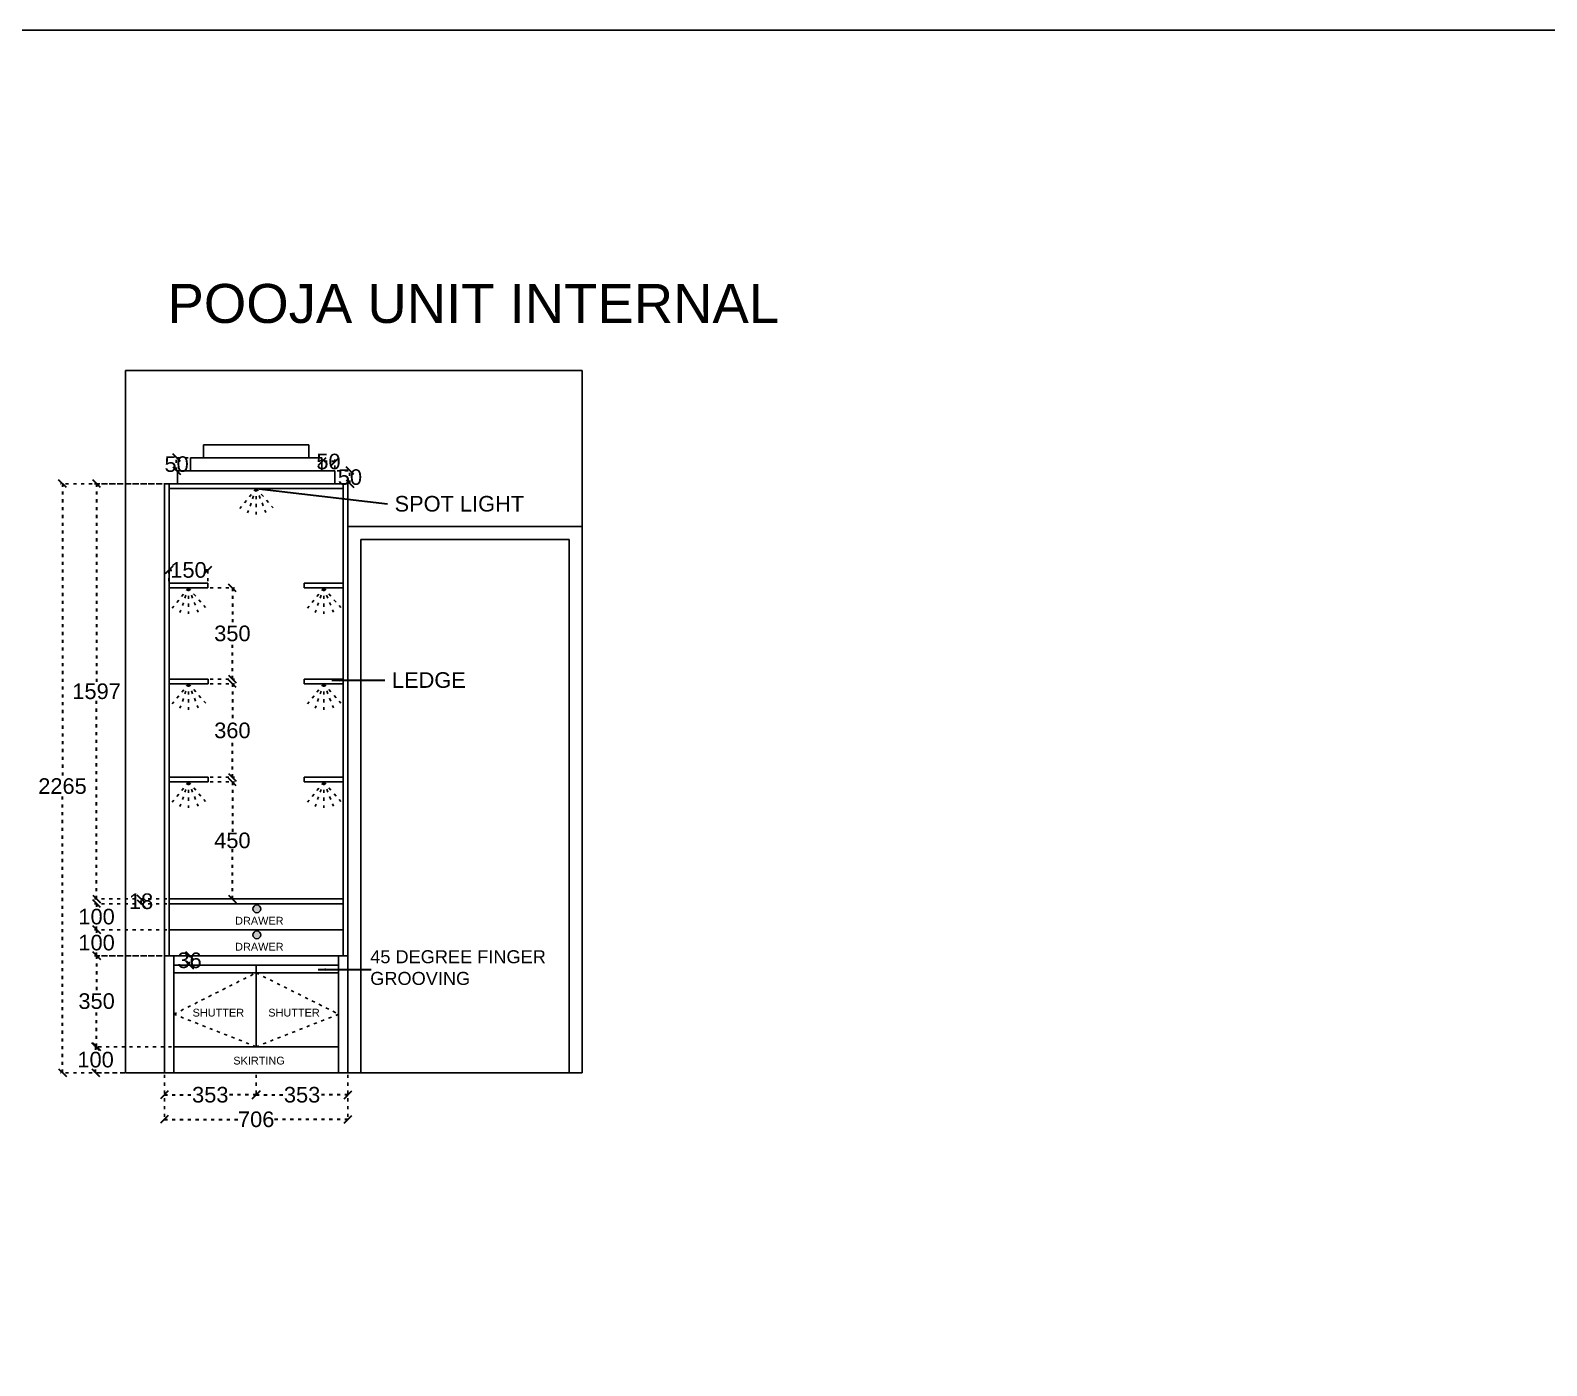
# Model space of a CAD drawing. Header units: millimetres. Extents: x 221542 to 643377, y 20779 to 241923.
# Drawn here: x 240823 to 246654, y 124151 to 129286 of the extents above; entities that cross this region are included whole.
import ezdxf

# ---------------------------------------------------------------- set-up
doc = ezdxf.new("R2010")
doc.units = ezdxf.units.MM
doc.header["$MEASUREMENT"] = 0
doc.linetypes.add('ACAD_ISO03W100', pattern=[30, 12, -18])
doc.layers.add('Walls', color=253, linetype='Continuous')
doc.layers.add('Words', color=7, linetype='Continuous')
doc.styles.get("Standard").update_dxf_attribs({"font": 'arial.ttf'})
doc.dimstyles.get("Standard").update_dxf_attribs({"dimtxt": 60, "dimasz": 30, "dimexe": 7.75, "dimexo": 8.13, "dimgap": 0.63, "dimtad": 0, "dimtih": 1, "dimtoh": 1, "dimdec": 0, "dimzin": 0, "dimtxsty": 'Standard', "dimblk": 'OBLIQUE', "dimcen": 2.25, "dimclrd": 1, "dimclre": 1, "dimclrt": 1, "dimadec": 0, "dimazin": 0, "dimtfac": 1, "dimtdec": 0, "dimtofl": 0, "dimtmove": 0, "dimatfit": 3, "dimfxl": 1, "dimtolj": 1, "dimtzin": 0, "dimlwd": 30, "dimarcsym": 0})

# ---------------------------------------------------------------- blocks, each defined once
blk = doc.blocks.new('_Oblique')
at = {"color": 0, "linetype": 'ByBlock', "lineweight": -2}
blk.add_line((-0.5, -0.5), (0.5, 0.5), dxfattribs=at)
blk = doc.blocks.new('*D63')
at = {"layer": 'Defpoints', "color": 0, "linetype": 'ACAD_ISO03W100', "transparency": 16777216}
for p in [(241338.5, 125278), (242044.5, 125278), (242044.5, 125098.5)]:
    blk.add_point(p, dxfattribs=at)
at = {"layer": 'Walls', "color": 1, "linetype": 'ACAD_ISO03W100', "lineweight": -2, "transparency": 16777216}
for p, q in [((241338.5, 125269.9), (241338.5, 125090.8)), ((242044.5, 125269.9), (242044.5, 125090.8))]:
    blk.add_line(p, q, dxfattribs=at)
at = {"layer": 'Walls', "color": 1, "linetype": 'ACAD_ISO03W100', "lineweight": 30, "transparency": 16777216}
for p, q in [((241338.5, 125098.5), (241624.9, 125098.5)), ((242044.5, 125098.5), (241758.1, 125098.5))]:
    blk.add_line(p, q, dxfattribs=at)
at = {"layer": 'Walls', "color": 1, "linetype": 'ACAD_ISO03W100', "lineweight": 30, "transparency": 16777216, "xscale": 30, "yscale": 30, "zscale": 30, "rotation": 180}
blk.add_blockref('_Oblique', (241338.5, 125098.5), dxfattribs=at)
at = {"layer": 'Walls', "color": 1, "linetype": 'ACAD_ISO03W100', "lineweight": 30, "transparency": 16777216, "xscale": 30, "yscale": 30, "zscale": 30}
blk.add_blockref('_Oblique', (242044.5, 125098.5), dxfattribs=at)
at = {"layer": 'Walls', "color": 1, "linetype": 'ACAD_ISO03W100', "transparency": 16777216, "insert": (241691.5, 125098.5), "char_height": 60, "attachment_point": 5}
blk.add_mtext('\\A1;706', dxfattribs=at)
blk = doc.blocks.new('*D58')
at = {"layer": 'Defpoints', "color": 0, "linetype": 'ACAD_ISO03W100', "transparency": 16777216}
for p in [(241691.5, 125278), (242044.5, 125278), (242044.5, 125193)]:
    blk.add_point(p, dxfattribs=at)
at = {"layer": 'Walls', "color": 1, "linetype": 'ACAD_ISO03W100', "lineweight": -2, "transparency": 16777216}
for p, q in [((241691.5, 125269.9), (241691.5, 125185.2)), ((242044.5, 125269.9), (242044.5, 125185.2))]:
    blk.add_line(p, q, dxfattribs=at)
at = {"layer": 'Walls', "color": 1, "linetype": 'ACAD_ISO03W100', "lineweight": 30, "transparency": 16777216}
for p, q in [((241691.5, 125193), (241801.1, 125193)), ((242044.5, 125193), (241934.9, 125193))]:
    blk.add_line(p, q, dxfattribs=at)
at = {"layer": 'Walls', "color": 1, "linetype": 'ACAD_ISO03W100', "lineweight": 30, "transparency": 16777216, "xscale": 30, "yscale": 30, "zscale": 30, "rotation": 180}
blk.add_blockref('_Oblique', (241691.5, 125193), dxfattribs=at)
at = {"layer": 'Walls', "color": 1, "linetype": 'ACAD_ISO03W100', "lineweight": 30, "transparency": 16777216, "xscale": 30, "yscale": 30, "zscale": 30}
blk.add_blockref('_Oblique', (242044.5, 125193), dxfattribs=at)
at = {"layer": 'Walls', "color": 1, "linetype": 'ACAD_ISO03W100', "transparency": 16777216, "insert": (241868, 125193), "char_height": 60, "attachment_point": 5}
blk.add_mtext('\\A1;353', dxfattribs=at)
blk = doc.blocks.new('*D57')
at = {"layer": 'Defpoints', "color": 0, "linetype": 'ACAD_ISO03W100', "transparency": 16777216}
for p in [(241338.5, 125278), (241691.5, 125278), (241691.5, 125193)]:
    blk.add_point(p, dxfattribs=at)
at = {"layer": 'Walls', "color": 1, "linetype": 'ACAD_ISO03W100', "lineweight": -2, "transparency": 16777216}
for p, q in [((241338.5, 125269.9), (241338.5, 125185.2)), ((241691.5, 125269.9), (241691.5, 125185.2))]:
    blk.add_line(p, q, dxfattribs=at)
at = {"layer": 'Walls', "color": 1, "linetype": 'ACAD_ISO03W100', "lineweight": 30, "transparency": 16777216}
for p, q in [((241338.5, 125193), (241448.1, 125193)), ((241691.5, 125193), (241581.9, 125193))]:
    blk.add_line(p, q, dxfattribs=at)
at = {"layer": 'Walls', "color": 1, "linetype": 'ACAD_ISO03W100', "lineweight": 30, "transparency": 16777216, "xscale": 30, "yscale": 30, "zscale": 30, "rotation": 180}
blk.add_blockref('_Oblique', (241338.5, 125193), dxfattribs=at)
at = {"layer": 'Walls', "color": 1, "linetype": 'ACAD_ISO03W100', "lineweight": 30, "transparency": 16777216, "xscale": 30, "yscale": 30, "zscale": 30}
blk.add_blockref('_Oblique', (241691.5, 125193), dxfattribs=at)
at = {"layer": 'Walls', "color": 1, "linetype": 'ACAD_ISO03W100', "transparency": 16777216, "insert": (241515, 125193), "char_height": 60, "attachment_point": 5}
blk.add_mtext('\\A1;353', dxfattribs=at)
blk = doc.blocks.new('*D59')
at = {"layer": 'Defpoints', "color": 0, "linetype": 'ACAD_ISO03W100', "transparency": 16777216}
for p in [(240946.7, 127543), (241338.5, 127543), (241338.5, 125278)]:
    blk.add_point(p, dxfattribs=at)
at = {"layer": 'Walls', "color": 1, "linetype": 'ACAD_ISO03W100', "lineweight": -2, "transparency": 16777216}
for p, q in [((241330.4, 127543), (240938.9, 127543)), ((241330.4, 125278), (240938.9, 125278))]:
    blk.add_line(p, q, dxfattribs=at)
at = {"layer": 'Walls', "color": 1, "linetype": 'ACAD_ISO03W100', "lineweight": 30, "transparency": 16777216}
for p, q in [((240946.7, 127543), (240946.7, 126411.2)), ((240946.7, 125278), (240946.7, 126348.6))]:
    blk.add_line(p, q, dxfattribs=at)
at = {"layer": 'Walls', "color": 1, "linetype": 'ACAD_ISO03W100', "lineweight": 30, "transparency": 16777216, "xscale": 30, "yscale": 30, "zscale": 30}
for p, rotation in [((240946.7, 127543), 90), ((240946.7, 125278), 270)]:
    blk.add_blockref('_Oblique', p, dxfattribs=dict(at, rotation=rotation))
at = {"layer": 'Walls', "color": 1, "linetype": 'ACAD_ISO03W100', "transparency": 16777216, "insert": (240946.7, 126379.9), "char_height": 60, "attachment_point": 5}
blk.add_mtext('\\A1;2265', dxfattribs=at)
blk = doc.blocks.new('*D60')
at = {"layer": 'Defpoints', "color": 0, "linetype": 'ACAD_ISO03W100', "transparency": 16777216}
for p in [(241994.5, 127593), (242052, 127593), (241994.5, 127543)]:
    blk.add_point(p, dxfattribs=at)
at = {"layer": 'Walls', "color": 1, "linetype": 'ACAD_ISO03W100', "lineweight": -2, "transparency": 16777216}
for p, q in [((242002.6, 127593), (242059.8, 127593)), ((242002.6, 127543), (242059.8, 127543))]:
    blk.add_line(p, q, dxfattribs=at)
at = {"layer": 'Walls', "color": 1, "linetype": 'ACAD_ISO03W100', "lineweight": 30, "transparency": 16777216}
blk.add_line((242052, 127543), (242052, 127593), dxfattribs=at)
at = {"layer": 'Walls', "color": 1, "linetype": 'ACAD_ISO03W100', "lineweight": 30, "transparency": 16777216, "xscale": 30, "yscale": 30, "zscale": 30}
for p, rotation in [((242052, 127593), 90), ((242052, 127543), 270)]:
    blk.add_blockref('_Oblique', p, dxfattribs=dict(at, rotation=rotation))
at = {"layer": 'Walls', "color": 1, "linetype": 'ACAD_ISO03W100', "transparency": 16777216, "insert": (242052, 127568), "char_height": 60, "attachment_point": 5}
blk.add_mtext('\\A1;50', dxfattribs=at)
blk = doc.blocks.new('*D61')
at = {"layer": 'Defpoints', "color": 0, "linetype": 'ACAD_ISO03W100', "transparency": 16777216}
for p in [(241944.5, 127628), (241944.5, 127593), (241994.5, 127593)]:
    blk.add_point(p, dxfattribs=at)
at = {"layer": 'Walls', "color": 1, "linetype": 'ACAD_ISO03W100', "lineweight": -2, "transparency": 16777216}
for p, q in [((241944.5, 127601.2), (241944.5, 127635.8)), ((241994.5, 127601.2), (241994.5, 127635.8))]:
    blk.add_line(p, q, dxfattribs=at)
at = {"layer": 'Walls', "color": 1, "linetype": 'ACAD_ISO03W100', "lineweight": 30, "transparency": 16777216}
blk.add_line((241994.5, 127628), (241944.5, 127628), dxfattribs=at)
at = {"layer": 'Walls', "color": 1, "linetype": 'ACAD_ISO03W100', "lineweight": 30, "transparency": 16777216, "xscale": 30, "yscale": 30, "zscale": 30, "rotation": 180}
blk.add_blockref('_Oblique', (241944.5, 127628), dxfattribs=at)
at = {"layer": 'Walls', "color": 1, "linetype": 'ACAD_ISO03W100', "lineweight": 30, "transparency": 16777216, "xscale": 30, "yscale": 30, "zscale": 30}
blk.add_blockref('_Oblique', (241994.5, 127628), dxfattribs=at)
at = {"layer": 'Walls', "color": 1, "linetype": 'ACAD_ISO03W100', "transparency": 16777216, "insert": (241969.5, 127628), "char_height": 60, "attachment_point": 5}
blk.add_mtext('\\A1;50', dxfattribs=at)
blk = doc.blocks.new('*D62')
at = {"layer": 'Defpoints', "color": 0, "linetype": 'ACAD_ISO03W100', "transparency": 16777216}
for p in [(241385.5, 127643), (241438.5, 127643), (241438.5, 127593)]:
    blk.add_point(p, dxfattribs=at)
at = {"layer": 'Walls', "color": 1, "linetype": 'ACAD_ISO03W100', "lineweight": -2, "transparency": 16777216}
for p, q in [((241430.4, 127643), (241377.8, 127643)), ((241430.4, 127593), (241377.8, 127593))]:
    blk.add_line(p, q, dxfattribs=at)
at = {"layer": 'Walls', "color": 1, "linetype": 'ACAD_ISO03W100', "lineweight": 30, "transparency": 16777216}
blk.add_line((241385.5, 127593), (241385.5, 127643), dxfattribs=at)
at = {"layer": 'Walls', "color": 1, "linetype": 'ACAD_ISO03W100', "lineweight": 30, "transparency": 16777216, "xscale": 30, "yscale": 30, "zscale": 30}
for p, rotation in [((241385.5, 127643), 90), ((241385.5, 127593), 270)]:
    blk.add_blockref('_Oblique', p, dxfattribs=dict(at, rotation=rotation))
at = {"layer": 'Walls', "color": 1, "linetype": 'ACAD_ISO03W100', "transparency": 16777216, "insert": (241385.5, 127618), "char_height": 60, "attachment_point": 5}
blk.add_mtext('\\A1;50', dxfattribs=at)
blk = doc.blocks.new('*D64')
at = {"layer": 'Defpoints', "color": 0, "linetype": 'ACAD_ISO03W100', "transparency": 16777216}
for p in [(241074, 125378), (241374.5, 125378), (241374.5, 125278)]:
    blk.add_point(p, dxfattribs=at)
at = {"layer": 'Walls', "color": 1, "linetype": 'ACAD_ISO03W100', "lineweight": -2, "transparency": 16777216}
for p, q in [((241366.4, 125378), (241066.3, 125378)), ((241366.4, 125278), (241066.3, 125278))]:
    blk.add_line(p, q, dxfattribs=at)
at = {"layer": 'Walls', "color": 1, "linetype": 'ACAD_ISO03W100', "lineweight": 30, "transparency": 16777216}
for p, q in [((241074, 125378), (241074, 125359.3)), ((241074, 125278), (241074, 125296.8))]:
    blk.add_line(p, q, dxfattribs=at)
at = {"layer": 'Walls', "color": 1, "linetype": 'ACAD_ISO03W100', "lineweight": 30, "transparency": 16777216, "xscale": 30, "yscale": 30, "zscale": 30}
for p, rotation in [((241074, 125378), 90), ((241074, 125278), 270)]:
    blk.add_blockref('_Oblique', p, dxfattribs=dict(at, rotation=rotation))
at = {"layer": 'Walls', "color": 1, "linetype": 'ACAD_ISO03W100', "transparency": 16777216, "insert": (241074, 125328), "char_height": 60, "attachment_point": 5}
blk.add_mtext('\\A1;100', dxfattribs=at)
blk = doc.blocks.new('*D65')
at = {"layer": 'Defpoints', "color": 0, "linetype": 'ACAD_ISO03W100', "transparency": 16777216}
for p in [(241374.5, 125728), (241435.5, 125728), (241374.5, 125692)]:
    blk.add_point(p, dxfattribs=at)
at = {"layer": 'Walls', "color": 1, "linetype": 'ACAD_ISO03W100', "lineweight": -2, "transparency": 16777216}
for p, q in [((241382.6, 125728), (241443.3, 125728)), ((241382.6, 125692), (241443.3, 125692))]:
    blk.add_line(p, q, dxfattribs=at)
at = {"layer": 'Walls', "color": 1, "linetype": 'ACAD_ISO03W100', "lineweight": 30, "transparency": 16777216}
blk.add_line((241435.5, 125692), (241435.5, 125728), dxfattribs=at)
at = {"layer": 'Walls', "color": 1, "linetype": 'ACAD_ISO03W100', "lineweight": 30, "transparency": 16777216, "xscale": 30, "yscale": 30, "zscale": 30}
for p, rotation in [((241435.5, 125728), 90), ((241435.5, 125692), 270)]:
    blk.add_blockref('_Oblique', p, dxfattribs=dict(at, rotation=rotation))
at = {"layer": 'Walls', "color": 1, "linetype": 'ACAD_ISO03W100', "transparency": 16777216, "insert": (241435.5, 125710), "char_height": 60, "attachment_point": 5}
blk.add_mtext('\\A1;36', dxfattribs=at)
blk = doc.blocks.new('*D66')
at = {"layer": 'Defpoints', "color": 0, "linetype": 'ACAD_ISO03W100', "transparency": 16777216}
for p in [(241338.5, 125728), (241077.8, 125378), (241374.5, 125378)]:
    blk.add_point(p, dxfattribs=at)
at = {"layer": 'Walls', "color": 1, "linetype": 'ACAD_ISO03W100', "lineweight": -2, "transparency": 16777216}
for p, q in [((241330.4, 125728), (241070, 125728)), ((241366.4, 125378), (241070, 125378))]:
    blk.add_line(p, q, dxfattribs=at)
at = {"layer": 'Walls', "color": 1, "linetype": 'ACAD_ISO03W100', "lineweight": 30, "transparency": 16777216}
for p, q in [((241077.8, 125728), (241077.8, 125584.3)), ((241077.8, 125378), (241077.8, 125521.8))]:
    blk.add_line(p, q, dxfattribs=at)
at = {"layer": 'Walls', "color": 1, "linetype": 'ACAD_ISO03W100', "lineweight": 30, "transparency": 16777216, "xscale": 30, "yscale": 30, "zscale": 30}
for p, rotation in [((241077.8, 125728), 90), ((241077.8, 125378), 270)]:
    blk.add_blockref('_Oblique', p, dxfattribs=dict(at, rotation=rotation))
at = {"layer": 'Walls', "color": 1, "linetype": 'ACAD_ISO03W100', "transparency": 16777216, "insert": (241077.8, 125553), "char_height": 60, "attachment_point": 5}
blk.add_mtext('\\A1;350', dxfattribs=at)
blk = doc.blocks.new('*D67')
at = {"layer": 'Defpoints', "color": 0, "linetype": 'ACAD_ISO03W100', "transparency": 16777216}
for p in [(241077.8, 125828), (241356.5, 125828), (241356.5, 125728)]:
    blk.add_point(p, dxfattribs=at)
at = {"layer": 'Walls', "color": 1, "linetype": 'ACAD_ISO03W100', "lineweight": -2, "transparency": 16777216}
for p, q in [((241348.4, 125828), (241070, 125828)), ((241348.4, 125728), (241070, 125728))]:
    blk.add_line(p, q, dxfattribs=at)
at = {"layer": 'Walls', "color": 1, "linetype": 'ACAD_ISO03W100', "lineweight": 30, "transparency": 16777216}
for p, q in [((241077.8, 125828), (241077.8, 125809.3)), ((241077.8, 125728), (241077.8, 125746.8))]:
    blk.add_line(p, q, dxfattribs=at)
at = {"layer": 'Walls', "color": 1, "linetype": 'ACAD_ISO03W100', "lineweight": 30, "transparency": 16777216, "xscale": 30, "yscale": 30, "zscale": 30}
for p, rotation in [((241077.8, 125828), 90), ((241077.8, 125728), 270)]:
    blk.add_blockref('_Oblique', p, dxfattribs=dict(at, rotation=rotation))
at = {"layer": 'Walls', "color": 1, "linetype": 'ACAD_ISO03W100', "transparency": 16777216, "insert": (241077.8, 125778), "char_height": 60, "attachment_point": 5}
blk.add_mtext('\\A1;100', dxfattribs=at)
blk = doc.blocks.new('*D68')
at = {"layer": 'Defpoints', "color": 0, "linetype": 'ACAD_ISO03W100', "transparency": 16777216}
for p in [(241077.8, 125928), (241356.5, 125928), (241356.5, 125828)]:
    blk.add_point(p, dxfattribs=at)
at = {"layer": 'Walls', "color": 1, "linetype": 'ACAD_ISO03W100', "lineweight": -2, "transparency": 16777216}
for p, q in [((241348.4, 125928), (241070, 125928)), ((241348.4, 125828), (241070, 125828))]:
    blk.add_line(p, q, dxfattribs=at)
at = {"layer": 'Walls', "color": 1, "linetype": 'ACAD_ISO03W100', "lineweight": 30, "transparency": 16777216}
for p, q in [((241077.8, 125928), (241077.8, 125909.3)), ((241077.8, 125828), (241077.8, 125846.8))]:
    blk.add_line(p, q, dxfattribs=at)
at = {"layer": 'Walls', "color": 1, "linetype": 'ACAD_ISO03W100', "lineweight": 30, "transparency": 16777216, "xscale": 30, "yscale": 30, "zscale": 30}
for p, rotation in [((241077.8, 125928), 90), ((241077.8, 125828), 270)]:
    blk.add_blockref('_Oblique', p, dxfattribs=dict(at, rotation=rotation))
at = {"layer": 'Walls', "color": 1, "linetype": 'ACAD_ISO03W100', "transparency": 16777216, "insert": (241077.8, 125878), "char_height": 60, "attachment_point": 5}
blk.add_mtext('\\A1;100', dxfattribs=at)
blk = doc.blocks.new('*D69')
at = {"layer": 'Defpoints', "color": 0, "linetype": 'ACAD_ISO03W100', "transparency": 16777216}
for p in [(241249, 125946), (241356.5, 125946), (241356.5, 125928)]:
    blk.add_point(p, dxfattribs=at)
at = {"layer": 'Walls', "color": 1, "linetype": 'ACAD_ISO03W100', "lineweight": -2, "transparency": 16777216}
for p, q in [((241348.4, 125946), (241241.2, 125946)), ((241348.4, 125928), (241241.2, 125928))]:
    blk.add_line(p, q, dxfattribs=at)
at = {"layer": 'Walls', "color": 1, "linetype": 'ACAD_ISO03W100', "lineweight": 30, "transparency": 16777216}
blk.add_line((241249, 125928), (241249, 125946), dxfattribs=at)
at = {"layer": 'Walls', "color": 1, "linetype": 'ACAD_ISO03W100', "lineweight": 30, "transparency": 16777216, "xscale": 30, "yscale": 30, "zscale": 30}
for p, rotation in [((241249, 125946), 90), ((241249, 125928), 270)]:
    blk.add_blockref('_Oblique', p, dxfattribs=dict(at, rotation=rotation))
at = {"layer": 'Walls', "color": 1, "linetype": 'ACAD_ISO03W100', "transparency": 16777216, "insert": (241249, 125937), "char_height": 60, "attachment_point": 5}
blk.add_mtext('\\A1;18', dxfattribs=at)
blk = doc.blocks.new('*D70')
at = {"layer": 'Defpoints', "color": 0, "linetype": 'ACAD_ISO03W100', "transparency": 16777216}
for p in [(241077.8, 127543), (241356.5, 127543), (241356.5, 125946)]:
    blk.add_point(p, dxfattribs=at)
at = {"layer": 'Walls', "color": 1, "linetype": 'ACAD_ISO03W100', "lineweight": -2, "transparency": 16777216}
for p, q in [((241348.4, 127543), (241070, 127543)), ((241348.4, 125946), (241070, 125946))]:
    blk.add_line(p, q, dxfattribs=at)
at = {"layer": 'Walls', "color": 1, "linetype": 'ACAD_ISO03W100', "lineweight": 30, "transparency": 16777216}
for p, q in [((241077.8, 127543), (241077.8, 126775.8)), ((241077.8, 125946), (241077.8, 126713.3))]:
    blk.add_line(p, q, dxfattribs=at)
at = {"layer": 'Walls', "color": 1, "linetype": 'ACAD_ISO03W100', "lineweight": 30, "transparency": 16777216, "xscale": 30, "yscale": 30, "zscale": 30}
for p, rotation in [((241077.8, 127543), 90), ((241077.8, 125946), 270)]:
    blk.add_blockref('_Oblique', p, dxfattribs=dict(at, rotation=rotation))
at = {"layer": 'Walls', "color": 1, "linetype": 'ACAD_ISO03W100', "transparency": 16777216, "insert": (241077.8, 126744.5), "char_height": 60, "attachment_point": 5}
blk.add_mtext('\\A1;1597', dxfattribs=at)
blk = doc.blocks.new('*D71')
at = {"layer": 'Defpoints', "color": 0, "linetype": 'ACAD_ISO03W100', "transparency": 16777216}
for p in [(241506.2, 127211), (241356.2, 127160.1), (241506.2, 127160.1)]:
    blk.add_point(p, dxfattribs=at)
at = {"layer": 'Walls', "color": 1, "linetype": 'ACAD_ISO03W100', "lineweight": -2, "transparency": 16777216}
for p, q in [((241356.2, 127168.2), (241356.2, 127218.8)), ((241506.2, 127168.2), (241506.2, 127218.8))]:
    blk.add_line(p, q, dxfattribs=at)
at = {"layer": 'Walls', "color": 1, "linetype": 'ACAD_ISO03W100', "lineweight": 30, "transparency": 16777216}
for p, q in [((241356.2, 127211), (241367.2, 127211)), ((241506.2, 127211), (241495.2, 127211))]:
    blk.add_line(p, q, dxfattribs=at)
at = {"layer": 'Walls', "color": 1, "linetype": 'ACAD_ISO03W100', "lineweight": 30, "transparency": 16777216, "xscale": 30, "yscale": 30, "zscale": 30, "rotation": 180}
blk.add_blockref('_Oblique', (241356.2, 127211), dxfattribs=at)
at = {"layer": 'Walls', "color": 1, "linetype": 'ACAD_ISO03W100', "lineweight": 30, "transparency": 16777216, "xscale": 30, "yscale": 30, "zscale": 30}
blk.add_blockref('_Oblique', (241506.2, 127211), dxfattribs=at)
at = {"layer": 'Walls', "color": 1, "linetype": 'ACAD_ISO03W100', "transparency": 16777216, "insert": (241431.2, 127211), "char_height": 60, "attachment_point": 5}
blk.add_mtext('\\A1;150', dxfattribs=at)
blk = doc.blocks.new('*D72')
at = {"layer": 'Defpoints', "color": 0, "linetype": 'ACAD_ISO03W100', "transparency": 16777216}
for p in [(241356.4, 126396), (241600, 126396), (241356.5, 125946)]:
    blk.add_point(p, dxfattribs=at)
at = {"layer": 'Walls', "color": 1, "linetype": 'ACAD_ISO03W100', "lineweight": -2, "transparency": 16777216}
for p, q in [((241364.5, 126396), (241607.8, 126396)), ((241364.6, 125946), (241607.8, 125946))]:
    blk.add_line(p, q, dxfattribs=at)
at = {"layer": 'Walls', "color": 1, "linetype": 'ACAD_ISO03W100', "lineweight": 30, "transparency": 16777216}
for p, q in [((241600, 126396), (241600, 126202.3)), ((241600, 125946), (241600, 126139.8))]:
    blk.add_line(p, q, dxfattribs=at)
at = {"layer": 'Walls', "color": 1, "linetype": 'ACAD_ISO03W100', "lineweight": 30, "transparency": 16777216, "xscale": 30, "yscale": 30, "zscale": 30}
for p, rotation in [((241600, 126396), 90), ((241600, 125946), 270)]:
    blk.add_blockref('_Oblique', p, dxfattribs=dict(at, rotation=rotation))
at = {"layer": 'Walls', "color": 1, "linetype": 'ACAD_ISO03W100', "transparency": 16777216, "insert": (241600, 126171), "char_height": 60, "attachment_point": 5}
blk.add_mtext('\\A1;450', dxfattribs=at)
blk = doc.blocks.new('*D73')
at = {"layer": 'Defpoints', "color": 0, "linetype": 'ACAD_ISO03W100', "transparency": 16777216}
for p in [(241356.5, 126774), (241600, 126774), (241356.4, 126414)]:
    blk.add_point(p, dxfattribs=at)
at = {"layer": 'Walls', "color": 1, "linetype": 'ACAD_ISO03W100', "lineweight": -2, "transparency": 16777216}
for p, q in [((241364.6, 126774), (241607.8, 126774)), ((241364.5, 126414), (241607.8, 126414))]:
    blk.add_line(p, q, dxfattribs=at)
at = {"layer": 'Walls', "color": 1, "linetype": 'ACAD_ISO03W100', "lineweight": 30, "transparency": 16777216}
for p, q in [((241600, 126774), (241600, 126625.3)), ((241600, 126414), (241600, 126562.8))]:
    blk.add_line(p, q, dxfattribs=at)
at = {"layer": 'Walls', "color": 1, "linetype": 'ACAD_ISO03W100', "lineweight": 30, "transparency": 16777216, "xscale": 30, "yscale": 30, "zscale": 30}
for p, rotation in [((241600, 126774), 90), ((241600, 126414), 270)]:
    blk.add_blockref('_Oblique', p, dxfattribs=dict(at, rotation=rotation))
at = {"layer": 'Walls', "color": 1, "linetype": 'ACAD_ISO03W100', "transparency": 16777216, "insert": (241600, 126594), "char_height": 60, "attachment_point": 5}
blk.add_mtext('\\A1;360', dxfattribs=at)
blk = doc.blocks.new('*D74')
at = {"layer": 'Defpoints', "color": 0, "linetype": 'ACAD_ISO03W100', "transparency": 16777216}
for p in [(241506.2, 127142.1), (241600, 127142.1), (241506.5, 126792)]:
    blk.add_point(p, dxfattribs=at)
at = {"layer": 'Walls', "color": 1, "linetype": 'ACAD_ISO03W100', "lineweight": -2, "transparency": 16777216}
for p, q in [((241514.4, 127142.1), (241607.8, 127142.1)), ((241514.6, 126792), (241607.8, 126792))]:
    blk.add_line(p, q, dxfattribs=at)
at = {"layer": 'Walls', "color": 1, "linetype": 'ACAD_ISO03W100', "lineweight": 30, "transparency": 16777216}
for p, q in [((241600, 127142.1), (241600, 126998.3)), ((241600, 126792), (241600, 126935.8))]:
    blk.add_line(p, q, dxfattribs=at)
at = {"layer": 'Walls', "color": 1, "linetype": 'ACAD_ISO03W100', "lineweight": 30, "transparency": 16777216, "xscale": 30, "yscale": 30, "zscale": 30}
for p, rotation in [((241600, 127142.1), 90), ((241600, 126792), 270)]:
    blk.add_blockref('_Oblique', p, dxfattribs=dict(at, rotation=rotation))
at = {"layer": 'Walls', "color": 1, "linetype": 'ACAD_ISO03W100', "transparency": 16777216, "insert": (241600, 126967), "char_height": 60, "attachment_point": 5}
blk.add_mtext('\\A1;350', dxfattribs=at)

msp = doc.modelspace()

# ---------------------------------------------------------------- hatches: boundary and pattern name
at = {"layer": 'Walls', "linetype": 'ACAD_ISO03W100', "true_color": 0xf1eb1f}
h = msp.add_hatch(color=2, dxfattribs=at)
h.dxf.hatch_style = 1
h.set_gradient(name='INVSPHERICAL')
h.paths.add_polyline_path([(241679, 125908, 1), (241709, 125908, 1)])
h.paths.add_polyline_path([(241679, 125808, 1), (241709, 125808, 1)])

# ---------------------------------------------------------------- linework, layer by layer
at = {"layer": 'Walls', "color": 18, "true_color": 0x000000}
for p, q in [((241188.5, 125278), (241188.5, 127978)), ((241188.5, 127978), (242044.5, 127978)), ((242044.5, 127978), (242944.5, 127978)), ((242944.5, 127978), (242944.5, 125278)), ((241488.5, 127693), (241894.5, 127693)), ((241488.5, 127643), (241488.5, 127693)), ((241894.5, 127643), (241894.5, 127693)), ((241438.5, 127643), (241944.5, 127643)), ((241438.5, 127593), (241438.5, 127643)), ((241944.5, 127593), (241944.5, 127643)), ((241388.5, 127593), (241994.5, 127593)), ((241388.5, 127593), (241388.5, 127543)), ((241994.5, 127593), (241994.5, 127543)), ((241338.5, 125278), (241338.5, 127543)), ((241338.5, 127543), (242044.5, 127543)), ((241356.5, 125728), (241356.5, 127543)), ((241356.5, 127525), (242026.5, 127525)), ((242026.5, 125728), (242026.5, 127543)), ((242044.5, 125278), (242044.5, 127543)), ((241356.2, 127160.1), (241506.2, 127160.1)), ((241356.2, 127142.1), (241506.2, 127142.1)), ((241506.2, 127142.1), (241506.2, 127160.1)), ((241876.2, 127142.1), (241876.2, 127160.1)), ((241876.2, 127160.1), (242026.2, 127160.1)), ((241876.2, 127142.1), (242026.2, 127142.1)), ((241356.5, 126792), (241506.5, 126792)), ((241356.5, 126774), (241506.5, 126774)), ((241506.5, 126774), (241506.5, 126792)), ((241876.5, 126792), (242026.5, 126792)), ((241876.5, 126774), (241876.5, 126792)), ((241876.5, 126774), (242026.5, 126774)), ((241356.4, 126414), (241506.4, 126414)), ((241506.4, 126396), (241506.4, 126414)), ((241876.4, 126396), (241876.4, 126414)), ((241876.4, 126414), (242026.4, 126414)), ((241356.4, 126396), (241506.4, 126396)), ((241876.4, 126396), (242026.4, 126396)), ((241356.5, 125946), (242026.5, 125946)), ((241356.5, 125928), (242026.5, 125928)), ((241356.5, 125828), (242026.5, 125828)), ((241338.5, 125728), (242044.5, 125728)), ((241374.5, 125278), (241374.5, 125728)), ((242008.5, 125278), (242008.5, 125728)), ((241374.5, 125692), (242008.5, 125692)), ((241374.5, 125662), (242008.5, 125662)), ((241691.5, 125378), (241691.5, 125692)), ((241374.5, 125378), (242008.5, 125378)), ((241188.5, 125278), (242944.5, 125278))]:
    msp.add_line(p, q, dxfattribs=at)
at = {"layer": 'Walls', "color": 2, "linetype": 'ACAD_ISO03W100', "true_color": 0xf1eb1f}
for p, q in [((241691.5, 127525), (241628.9, 127447.1)), ((241691.5, 127525), (241658.5, 127430.6)), ((241691.5, 127525), (241691.5, 127425)), ((241691.5, 127525), (241729, 127432)), ((241691.5, 127525), (241757.3, 127449.7)), ((241431.2, 127142.1), (241368.6, 127064.1)), ((241431.2, 127142.1), (241398.3, 127047.6)), ((241431.2, 127142.1), (241431.2, 127042.1)), ((241431.2, 127142.1), (241468.7, 127049)), ((241431.2, 127142.1), (241497, 127066.7)), ((241951.2, 127142.1), (241888.6, 127064.1)), ((241951.2, 127142.1), (241918.3, 127047.6)), ((241951.2, 127142.1), (241951.2, 127042.1)), ((241951.2, 127142.1), (241988.7, 127049)), ((241951.2, 127142.1), (242017, 127066.7)), ((241431.5, 126774), (241368.9, 126696.1)), ((241431.5, 126774), (241398.5, 126679.6)), ((241431.5, 126774), (241431.5, 126674)), ((241431.5, 126774), (241469, 126681)), ((241431.5, 126774), (241497.3, 126698.7)), ((241951.5, 126774), (241888.9, 126696.1)), ((241951.5, 126774), (241918.5, 126679.6)), ((241951.5, 126774), (241951.5, 126674)), ((241951.5, 126774), (241989, 126681)), ((241951.5, 126774), (242017.3, 126698.7)), ((241431.4, 126396), (241368.8, 126318.1)), ((241431.4, 126396), (241398.4, 126301.6)), ((241431.4, 126396), (241431.4, 126296)), ((241431.4, 126396), (241468.9, 126303)), ((241431.4, 126396), (241497.2, 126320.7)), ((241951.4, 126396), (241888.8, 126318.1)), ((241951.4, 126396), (241918.4, 126301.6)), ((241951.4, 126396), (241951.4, 126296)), ((241951.4, 126396), (241988.9, 126303)), ((241951.4, 126396), (242017.2, 126320.7))]:
    msp.add_line(p, q, dxfattribs=at)
at = {"layer": 'Walls', "color": 9, "true_color": 0xc7c8ca}
for p, q in [((242044.5, 127378), (242944.5, 127378)), ((242894.5, 127328), (242094.5, 127328)), ((242094.5, 127328), (242094.5, 125278)), ((242894.5, 125278), (242894.5, 127328))]:
    msp.add_line(p, q, dxfattribs=at)
at = {"layer": 'Walls', "color": 18, "true_color": 0x000000}
msp.add_lwpolyline([(221541.5, 129286.5), (264020, 129286.5), (264020, 105454.5), (221541.5, 105454.5)], close=True, dxfattribs=at)
at = {"layer": 'Walls', "color": 9, "linetype": 'ACAD_ISO03W100', "true_color": 0xc7c8ca}
msp.add_lwpolyline([(241691.5, 125662), (242008.5, 125503), (241691.5, 125378), (241374.5, 125503), (241691.5, 125662)], dxfattribs=at)
at = {"layer": 'Walls', "color": 18, "true_color": 0x000000}
for centre in [(241694, 125908), (241694, 125808)]:
    msp.add_circle(centre, 15, dxfattribs=at)

# ---------------------------------------------------------------- texts
at = {"color": 18, "true_color": 0x000000, "char_height": 30, "attachment_point": 1}
for s, insert in [('DRAWER', (241610.5, 125877.5)), ('DRAWER', (241610.5, 125777.5)), ('SHUTTER', (241447, 125524)), ('SHUTTER', (241738, 125524)), ('SKIRTING', (241603.5, 125339.5))]:
    msp.add_mtext_dynamic_manual_height_columns(s, width=2764.543, gutter_width=1, heights=[238.1], dxfattribs=dict(at, insert=insert))
at = {"layer": 'Walls', "color": 5, "insert": (241350.6, 128311.2), "char_height": 150, "attachment_point": 1}
msp.add_mtext_dynamic_manual_height_columns('{\\C240;\\c2367469;POOJA UNIT INTERNAL}', width=2480.873, gutter_width=472.4, heights=[368.1], dxfattribs=at)
at = {"layer": 'Words', "color": 0, "attachment_point": 1}
for s, width, insert, char_height in [('\\pxt2;SPOT LIGHT', 808.219, (242223.6, 127496), 60), ('\\pxt2;LEDGE', 808.219, (242213.5, 126818), 60), ('45 DEGREE FINGER GROOVING', 691.066, (242130, 125749), 50)]:
    msp.add_mtext_dynamic_manual_height_columns(s, width=width, gutter_width=866.4, heights=[440.1], dxfattribs=dict(at, insert=insert, char_height=char_height))

# ---------------------------------------------------------------- dimensions: what is measured, and where the dimension line sits
at = {"layer": 'Walls', "color": 18, "linetype": 'ACAD_ISO03W100', "true_color": 0x000000}
for base, p1, p2, picture, middle in [((241385.5, 127643), (241438.5, 127593), (241438.5, 127643), '*D62', (241385.5, 127618)), ((242052, 127593), (241994.5, 127543), (241994.5, 127593), '*D60', (242052, 127568)), ((240946.7, 127543), (241338.5, 125278), (241338.5, 127543), '*D59', (240946.7, 126379.9)), ((241249, 125946), (241356.5, 125928), (241356.5, 125946), '*D69', (241249, 125937)), ((241435.5, 125728), (241374.5, 125692), (241374.5, 125728), '*D65', (241435.5, 125710))]:
    dim = msp.add_linear_dim(base=base, p1=p1, p2=p2, angle=90, dimstyle='Standard', dxfattribs=at)
    dim.commit()
    dim.dimension.update_dxf_attribs({"geometry": picture, "text_midpoint": middle, "dimtype": 160})
for base, p1, p2, picture, middle in [((241944.5, 127628), (241994.5, 127593), (241944.5, 127593), '*D61', (241969.5, 127628)), ((242044.5, 125098.5), (241338.5, 125278), (242044.5, 125278), '*D63', (241691.5, 125098.5))]:
    dim = msp.add_linear_dim(base=base, p1=p1, p2=p2, dimstyle='Standard', dxfattribs=at)
    dim.commit()
    dim.dimension.update_dxf_attribs({"geometry": picture, "text_midpoint": middle, "dimtype": 160})
for base, p1, p2, picture, middle in [((241077.8, 127543), (241356.5, 125946), (241356.5, 127543), '*D70', (241077.8, 126744.5)), ((241600, 127142.1), (241506.5, 126792), (241506.2, 127142.1), '*D74', (241600, 126967)), ((241600, 126774), (241356.4, 126414), (241356.5, 126774), '*D73', (241600, 126594)), ((241600, 126396), (241356.5, 125946), (241356.4, 126396), '*D72', (241600, 126171)), ((241077.8, 125928), (241356.5, 125828), (241356.5, 125928), '*D68', (241077.8, 125878)), ((241077.8, 125828), (241356.5, 125728), (241356.5, 125828), '*D67', (241077.8, 125778)), ((241077.8, 125378), (241338.5, 125728), (241374.5, 125378), '*D66', (241077.8, 125553)), ((241074, 125378), (241374.5, 125278), (241374.5, 125378), '*D64', (241074, 125328))]:
    dim = msp.add_linear_dim(base=base, p1=p1, p2=p2, angle=90, dimstyle='Standard', dxfattribs=at)
    dim.commit()
    dim.dimension.update_dxf_attribs({"geometry": picture, "text_midpoint": middle})
for base, p1, p2, picture, middle in [((241506.2, 127211), (241356.2, 127160.1), (241506.2, 127160.1), '*D71', (241431.2, 127211)), ((241691.5, 125193), (241338.5, 125278), (241691.5, 125278), '*D57', (241515, 125193)), ((242044.5, 125193), (241691.5, 125278), (242044.5, 125278), '*D58', (241868, 125193))]:
    dim = msp.add_linear_dim(base=base, p1=p1, p2=p2, dimstyle='Standard', dxfattribs=at)
    dim.commit()
    dim.dimension.update_dxf_attribs({"geometry": picture, "text_midpoint": middle})

# ---------------------------------------------------------------- leaders
at = {"layer": 'Walls', "color": 252, "linetype": 'ByBlock', "true_color": 0x939598}
for points in [[(241691.5, 127525), (242196.5, 127465)], [(241981.9, 126787.1), (242186.5, 126788)], [(241929.5, 125674.5), (242134, 125675.3)]]:
    msp.add_leader(points, dimstyle='Standard', override={"dimgap": 0.63, "dimtad": 0}, dxfattribs=at)

doc.saveas('drawing.dxf')
